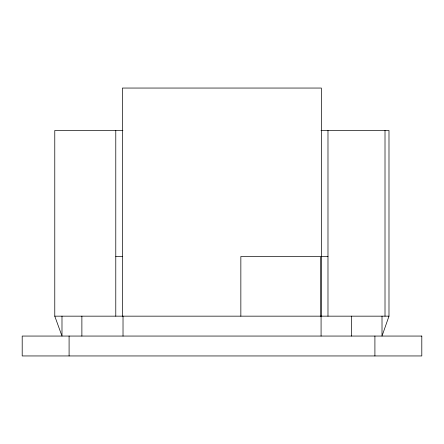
<?xml version="1.0" encoding="UTF-8"?>
<svg xmlns="http://www.w3.org/2000/svg" width="444" height="444" viewBox="0 0 444 444"><rect width="100%" height="100%" fill="white"/><g stroke="black" fill="none" stroke-linecap="round" stroke-linejoin="round"><path stroke-width="0.67" d="M320.973 130.486L388.988 130.486L388.988 316.161L382.012 336.058L382.012 316.161M122.91 130.486L54.773 130.486L54.773 316.161L61.988 336.058L61.988 316.161M115.779 256.482L122.411 256.482M321.351 256.482L327.983 256.482M54.773 316.161L388.988 316.161M385.009 130.486L385.009 316.161M374.908 336.058L374.908 355.949M351.509 316.161L351.509 336.058M327.983 130.486L327.983 316.161M321.351 316.161L321.351 88.051L122.411 88.051L122.411 316.161M321.079 316.161L321.079 336.058M320.685 316.161L320.685 256.482L240.848 256.482L240.848 316.161M123.021 316.161L123.021 336.058M115.779 130.486L115.779 316.161M81.879 316.161L81.879 336.058M69.092 336.058L69.092 355.949M421.8 336.058L22.2 336.058L22.2 355.949L421.8 355.949L421.8 336.058"/></g></svg>
